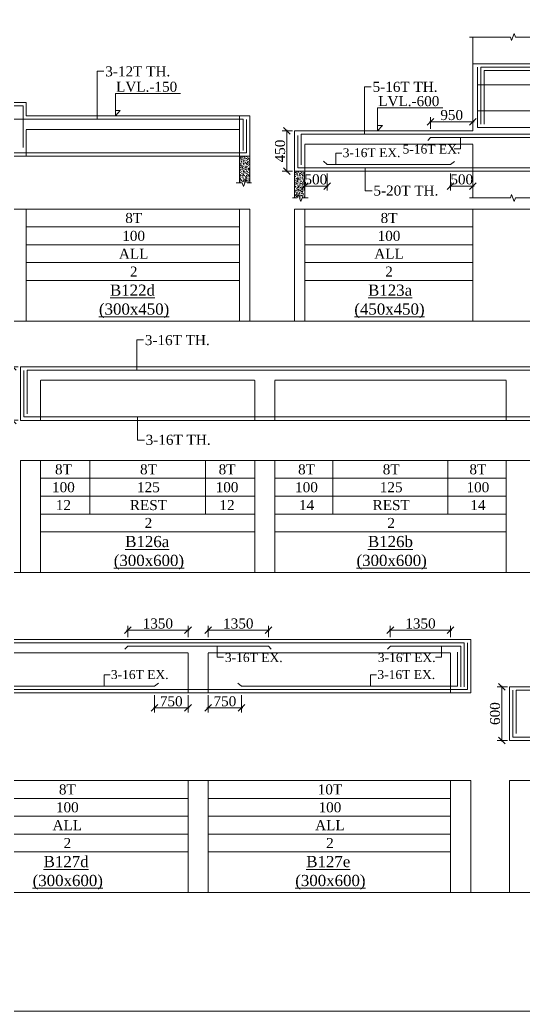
# Model space of a CAD drawing. Header units: millimetres. Extents: x 9781889 to 10654170, y -7832723 to -7608561.
# Drawn here: x 10335658 to 10346951, y -7801878 to -7779689 of the extents above; entities that cross this region are included whole.
import ezdxf
from ezdxf.enums import TextEntityAlignment as Align

# ---------------------------------------------------------------- set-up
doc = ezdxf.new("R2010")
doc.units = ezdxf.units.MM
doc.header["$LTSCALE"] = 10
doc.header["$PDMODE"] = 3
doc.linetypes.add('HIDDEN', pattern=[0.375, 0.25, -0.125])
for name, color, linetype, lineweight in [('LVL', 3, 'Continuous', 0), ('S-CUT OUT LINE', 9, 'Continuous', 0), ('S-DIM L.S.', 7, 'Continuous', 0), ('S-HATCH', 8, 'Continuous', 0), ('S-L.S.SECTION', 5, 'Continuous', 0), ('S-L.S.SLAB LINE', 252, 'HIDDEN', 0), ('S-L.S.STEEL', 1, 'Continuous', 9), ('S-L.S.STEEL 1', 6, 'Continuous', 0), ('S-SECTION MARK', 7, 'Continuous', 0), ('S-SHEET', 251, 'Continuous', 0), ('S-TEXT', 7, 'Continuous', 0), ('S-TEXT L.S. BEAM NO.', 30, 'Continuous', 0), ('S-TEXT. L.S.', 7, 'Continuous', 0)]:
    doc.layers.add(name, color=color, linetype=linetype, lineweight=lineweight)
doc.styles.add('135', font='arial.ttf', dxfattribs={"width": 0.8, "height": 135})
doc.styles.get("Standard").update_dxf_attribs({"font": 'arial.ttf'})
doc.styles.add('TEXT', font='times.ttf')
doc.dimstyles.new('75', dxfattribs={"dimtxt": 135, "dimasz": 90, "dimexe": 0.1, "dimexo": 0.03, "dimgap": 0.09, "dimtad": 1, "dimdec": 0, "dimzin": 0, "dimdsep": 46, "dimtxsty": '135', "dimblk": 'ARCHTICK', "dimcen": 0.09, "dimclrd": 256, "dimclre": 256, "dimclrt": 256, "dimadec": 0, "dimazin": 0, "dimtfac": 1, "dimtdec": 0, "dimtofl": 0, "dimtmove": 1, "dimatfit": 3, "dimldrblk": 'DOTSMALL', "dimfxl": 1, "dimtolj": 1, "dimtzin": 0, "dimlwd": -1, "dimlwe": -1, "dimarcsym": 0})
doc.dimstyles.new('SETU_1', dxfattribs={"dimtxt": 200, "dimasz": 150, "dimexe": 100, "dimexo": 50, "dimgap": 35, "dimtad": 1, "dimdec": 0, "dimzin": 0, "dimdsep": 46, "dimtxsty": 'Standard', "dimblk": 'OBLIQUE', "dimcen": 150, "dimdle": 25, "dimclrd": 256, "dimclre": 7, "dimclrt": 256, "dimadec": 0, "dimazin": 0, "dimtfac": 1, "dimtdec": 0, "dimtofl": 0, "dimtmove": 1, "dimatfit": 3, "dimfxl": 1, "dimtolj": 1, "dimtzin": 0, "dimlwd": -1, "dimlwe": 5, "dimarcsym": 1})

# ---------------------------------------------------------------- blocks, each defined once
blk = doc.blocks.new('_ArchTick')
at = {"color": 0, "linetype": 'ByBlock', "const_width": 0.15}
blk.add_lwpolyline([(-0.5, -0.5), (0.5, 0.5)], dxfattribs=at)
blk = doc.blocks.new('_Oblique')
at = {"color": 0, "linetype": 'ByBlock', "lineweight": -2}
blk.add_line((-0.5, -0.5), (0.5, 0.5), dxfattribs=at)
blk = doc.blocks.new('*D12')
at = {"layer": 'Defpoints', "color": 0, "transparency": 16777216}
for p in [(10341811, -7782175), (10341635, -7783075), (10341811, -7783075)]:
    blk.add_point(p, dxfattribs=at)
at = {"layer": 'S-DIM L.S.', "color": 7, "lineweight": 5, "transparency": 16777216}
for p, q in [((10341761, -7782175), (10341535, -7782175)), ((10341761, -7783075), (10341535, -7783075))]:
    blk.add_line(p, q, dxfattribs=at)
at = {"layer": 'S-DIM L.S.', "transparency": 16777216}
blk.add_line((10341635, -7782150), (10341635, -7783100), dxfattribs=at)
at = {"layer": 'S-DIM L.S.', "transparency": 16777216, "xscale": 150, "yscale": 150, "zscale": 150}
for p, rotation in [((10341635, -7782175), 90), ((10341635, -7783075), 270)]:
    blk.add_blockref('_Oblique', p, dxfattribs=dict(at, rotation=rotation))
at = {"layer": 'S-DIM L.S.', "transparency": 16777216, "insert": (10341486, -7782625), "char_height": 225, "attachment_point": 5, "rotation": 90, "style": 'TEXT'}
blk.add_mtext('\\A1;450', dxfattribs=at)
blk = doc.blocks.new('*D13')
at = {"layer": 'Defpoints', "color": 0, "transparency": 16777216}
for p in [(10345303, -7783075, 0), (10345803, -7783075, 0), (10345803, -7783411)]:
    blk.add_point(p, dxfattribs=at)
at = {"layer": 'S-DIM L.S.', "color": 7, "lineweight": 5, "transparency": 16777216}
for p, q in [((10345303, -7783125), (10345303, -7783511)), ((10345803, -7783125), (10345803, -7783511))]:
    blk.add_line(p, q, dxfattribs=at)
at = {"layer": 'S-DIM L.S.', "transparency": 16777216}
blk.add_line((10345278, -7783411), (10345828, -7783411), dxfattribs=at)
at = {"layer": 'S-DIM L.S.', "transparency": 16777216, "xscale": 150, "yscale": 150, "zscale": 150, "rotation": 180}
blk.add_blockref('_Oblique', (10345303, -7783411), dxfattribs=at)
at = {"layer": 'S-DIM L.S.', "transparency": 16777216, "xscale": 150, "yscale": 150, "zscale": 150}
blk.add_blockref('_Oblique', (10345803, -7783411), dxfattribs=at)
at = {"layer": 'S-DIM L.S.', "transparency": 16777216, "insert": (10345553, -7783261), "char_height": 225, "attachment_point": 5, "style": 'TEXT'}
blk.add_mtext('\\A1;500', dxfattribs=at)
blk = doc.blocks.new('*D14')
at = {"layer": 'Defpoints', "color": 0, "transparency": 16777216}
for p in [(10342036, -7783075, 0), (10342537, -7783075, 0), (10342036, -7783411)]:
    blk.add_point(p, dxfattribs=at)
at = {"layer": 'S-DIM L.S.', "color": 7, "lineweight": 5, "transparency": 16777216}
for p, q in [((10342036, -7783125), (10342036, -7783511)), ((10342537, -7783125), (10342537, -7783511))]:
    blk.add_line(p, q, dxfattribs=at)
at = {"layer": 'S-DIM L.S.', "transparency": 16777216}
blk.add_line((10342562, -7783411), (10342011, -7783411), dxfattribs=at)
at = {"layer": 'S-DIM L.S.', "transparency": 16777216, "xscale": 150, "yscale": 150, "zscale": 150, "rotation": 180}
blk.add_blockref('_Oblique', (10342036, -7783411), dxfattribs=at)
at = {"layer": 'S-DIM L.S.', "transparency": 16777216, "xscale": 150, "yscale": 150, "zscale": 150}
blk.add_blockref('_Oblique', (10342537, -7783411), dxfattribs=at)
at = {"layer": 'S-DIM L.S.', "transparency": 16777216, "insert": (10342286, -7783261), "char_height": 225, "attachment_point": 5, "style": 'TEXT'}
blk.add_mtext('\\A1;500', dxfattribs=at)
blk = doc.blocks.new('*D7')
at = {"layer": 'Defpoints', "color": 0, "transparency": 16777216}
for p in [(10345803, -7781971), (10344853, -7782175, 0), (10345803, -7782175, 0)]:
    blk.add_point(p, dxfattribs=at)
at = {"layer": 'S-DIM L.S.', "color": 7, "lineweight": 5, "transparency": 16777216}
for p, q in [((10344853, -7782125), (10344853, -7781871)), ((10345803, -7782125), (10345803, -7781871))]:
    blk.add_line(p, q, dxfattribs=at)
at = {"layer": 'S-DIM L.S.', "transparency": 16777216}
blk.add_line((10344828, -7781971), (10345828, -7781971), dxfattribs=at)
at = {"layer": 'S-DIM L.S.', "transparency": 16777216, "xscale": 150, "yscale": 150, "zscale": 150, "rotation": 180}
blk.add_blockref('_Oblique', (10344853, -7781971), dxfattribs=at)
at = {"layer": 'S-DIM L.S.', "transparency": 16777216, "xscale": 150, "yscale": 150, "zscale": 150}
blk.add_blockref('_Oblique', (10345803, -7781971), dxfattribs=at)
at = {"layer": 'S-DIM L.S.', "transparency": 16777216, "insert": (10345328, -7781821), "char_height": 225, "attachment_point": 5, "style": 'TEXT'}
blk.add_mtext('\\A1;950', dxfattribs=at)
blk = doc.blocks.new('*D824')
at = {"layer": 'Defpoints', "color": 0, "transparency": 16777216}
for p in [(10335674, -7787453), (10335499, -7788653), (10335674, -7788653)]:
    blk.add_point(p, dxfattribs=at)
at = {"layer": 'S-DIM L.S.', "transparency": 16777216}
blk.add_line((10335499, -7787428), (10335499, -7788678), dxfattribs=at)
at = {"layer": 'S-DIM L.S.', "color": 7, "lineweight": 5, "transparency": 16777216}
for p, q in [((10335624, -7787453), (10335399, -7787453)), ((10335624, -7788653), (10335399, -7788653))]:
    blk.add_line(p, q, dxfattribs=at)
at = {"layer": 'S-DIM L.S.', "transparency": 16777216, "xscale": 150, "yscale": 150, "zscale": 150}
for p, rotation in [((10335499, -7787453), 90), ((10335499, -7788653), 270)]:
    blk.add_blockref('_Oblique', p, dxfattribs=dict(at, rotation=rotation))
at = {"layer": 'S-DIM L.S.', "transparency": 16777216, "insert": (10335350, -7788053), "char_height": 225, "attachment_point": 5, "rotation": 90, "style": 'TEXT'}
blk.add_mtext('\\A1;600', dxfattribs=at)
blk = doc.blocks.new('*D833')
at = {"layer": 'Defpoints', "color": 0, "transparency": 16777216}
for p in [(10338674, -7794755, 0), (10339424, -7794755, 0), (10339424, -7795091)]:
    blk.add_point(p, dxfattribs=at)
at = {"layer": 'S-DIM L.S.', "color": 7, "lineweight": 5, "transparency": 16777216}
for p, q in [((10338674, -7794805), (10338674, -7795191)), ((10339424, -7794805), (10339424, -7795191))]:
    blk.add_line(p, q, dxfattribs=at)
at = {"layer": 'S-DIM L.S.', "transparency": 16777216}
blk.add_line((10338649, -7795091), (10339449, -7795091), dxfattribs=at)
at = {"layer": 'S-DIM L.S.', "transparency": 16777216, "xscale": 150, "yscale": 150, "zscale": 150, "rotation": 180}
blk.add_blockref('_Oblique', (10338674, -7795091), dxfattribs=at)
at = {"layer": 'S-DIM L.S.', "transparency": 16777216, "xscale": 150, "yscale": 150, "zscale": 150}
blk.add_blockref('_Oblique', (10339424, -7795091), dxfattribs=at)
at = {"layer": 'S-DIM L.S.', "transparency": 16777216, "insert": (10339049, -7794942), "char_height": 225, "attachment_point": 5, "style": 'TEXT'}
blk.add_mtext('\\A1;750', dxfattribs=at)
blk = doc.blocks.new('*D842')
at = {"layer": 'Defpoints', "color": 0, "transparency": 16777216}
for p in [(10339424, -7793351), (10338074, -7793555, 0), (10339424, -7793555, 0)]:
    blk.add_point(p, dxfattribs=at)
at = {"layer": 'S-DIM L.S.', "transparency": 16777216}
blk.add_line((10338049, -7793351), (10339449, -7793351), dxfattribs=at)
at = {"layer": 'S-DIM L.S.', "color": 7, "lineweight": 5, "transparency": 16777216}
for p, q in [((10338074, -7793505), (10338074, -7793251)), ((10339424, -7793505), (10339424, -7793251))]:
    blk.add_line(p, q, dxfattribs=at)
at = {"layer": 'S-DIM L.S.', "transparency": 16777216, "xscale": 150, "yscale": 150, "zscale": 150, "rotation": 180}
blk.add_blockref('_Oblique', (10338074, -7793351), dxfattribs=at)
at = {"layer": 'S-DIM L.S.', "transparency": 16777216, "xscale": 150, "yscale": 150, "zscale": 150}
blk.add_blockref('_Oblique', (10339424, -7793351), dxfattribs=at)
at = {"layer": 'S-DIM L.S.', "transparency": 16777216, "insert": (10338749, -7793202), "char_height": 225, "attachment_point": 5, "style": 'TEXT'}
blk.add_mtext('\\A1;1350', dxfattribs=at)
blk = doc.blocks.new('*D843')
at = {"layer": 'Defpoints', "color": 0, "transparency": 16777216}
for p in [(10339875, -7793351), (10339875, -7793555, 0), (10341225, -7793555, 0)]:
    blk.add_point(p, dxfattribs=at)
at = {"layer": 'S-DIM L.S.', "transparency": 16777216}
blk.add_line((10341250, -7793351), (10339850, -7793351), dxfattribs=at)
at = {"layer": 'S-DIM L.S.', "color": 7, "lineweight": 5, "transparency": 16777216}
for p, q in [((10339875, -7793505), (10339875, -7793251)), ((10341225, -7793505), (10341225, -7793251))]:
    blk.add_line(p, q, dxfattribs=at)
at = {"layer": 'S-DIM L.S.', "transparency": 16777216, "xscale": 150, "yscale": 150, "zscale": 150, "rotation": 180}
blk.add_blockref('_Oblique', (10339875, -7793351), dxfattribs=at)
at = {"layer": 'S-DIM L.S.', "transparency": 16777216, "xscale": 150, "yscale": 150, "zscale": 150}
blk.add_blockref('_Oblique', (10341225, -7793351), dxfattribs=at)
at = {"layer": 'S-DIM L.S.', "transparency": 16777216, "insert": (10340550, -7793202), "char_height": 225, "attachment_point": 5, "style": 'TEXT'}
blk.add_mtext('\\A1;1350', dxfattribs=at)
blk = doc.blocks.new('*D844')
at = {"layer": 'Defpoints', "color": 0, "transparency": 16777216}
for p in [(10345304, -7793351), (10343954, -7793555, 0), (10345304, -7793555, 0)]:
    blk.add_point(p, dxfattribs=at)
at = {"layer": 'S-DIM L.S.', "transparency": 16777216}
blk.add_line((10343929, -7793351), (10345329, -7793351), dxfattribs=at)
at = {"layer": 'S-DIM L.S.', "color": 7, "lineweight": 5, "transparency": 16777216}
for p, q in [((10343954, -7793505), (10343954, -7793251)), ((10345304, -7793505), (10345304, -7793251))]:
    blk.add_line(p, q, dxfattribs=at)
at = {"layer": 'S-DIM L.S.', "transparency": 16777216, "xscale": 150, "yscale": 150, "zscale": 150, "rotation": 180}
blk.add_blockref('_Oblique', (10343954, -7793351), dxfattribs=at)
at = {"layer": 'S-DIM L.S.', "transparency": 16777216, "xscale": 150, "yscale": 150, "zscale": 150}
blk.add_blockref('_Oblique', (10345304, -7793351), dxfattribs=at)
at = {"layer": 'S-DIM L.S.', "transparency": 16777216, "insert": (10344629, -7793202), "char_height": 225, "attachment_point": 5, "style": 'TEXT'}
blk.add_mtext('\\A1;1350', dxfattribs=at)
blk = doc.blocks.new('*D845')
at = {"layer": 'Defpoints', "color": 0, "transparency": 16777216}
for p in [(10339874, -7794755, 0), (10340625, -7794755, 0), (10339874, -7795091)]:
    blk.add_point(p, dxfattribs=at)
at = {"layer": 'S-DIM L.S.', "color": 7, "lineweight": 5, "transparency": 16777216}
for p, q in [((10339874, -7794805), (10339874, -7795191)), ((10340625, -7794805), (10340625, -7795191))]:
    blk.add_line(p, q, dxfattribs=at)
at = {"layer": 'S-DIM L.S.', "transparency": 16777216}
blk.add_line((10340650, -7795091), (10339849, -7795091), dxfattribs=at)
at = {"layer": 'S-DIM L.S.', "transparency": 16777216, "xscale": 150, "yscale": 150, "zscale": 150, "rotation": 180}
blk.add_blockref('_Oblique', (10339874, -7795091), dxfattribs=at)
at = {"layer": 'S-DIM L.S.', "transparency": 16777216, "xscale": 150, "yscale": 150, "zscale": 150}
blk.add_blockref('_Oblique', (10340625, -7795091), dxfattribs=at)
at = {"layer": 'S-DIM L.S.', "transparency": 16777216, "insert": (10340250, -7794942), "char_height": 225, "attachment_point": 5, "style": 'TEXT'}
blk.add_mtext('\\A1;750', dxfattribs=at)
blk = doc.blocks.new('*D846')
at = {"layer": 'Defpoints', "color": 0, "transparency": 16777216}
for p in [(10346624, -7794617), (10346449, -7795817), (10346624, -7795817)]:
    blk.add_point(p, dxfattribs=at)
at = {"layer": 'S-DIM L.S.', "color": 7, "lineweight": 5, "transparency": 16777216}
for p, q in [((10346574, -7794617), (10346349, -7794617)), ((10346574, -7795817), (10346349, -7795817))]:
    blk.add_line(p, q, dxfattribs=at)
at = {"layer": 'S-DIM L.S.', "transparency": 16777216}
blk.add_line((10346449, -7794592), (10346449, -7795842), dxfattribs=at)
at = {"layer": 'S-DIM L.S.', "transparency": 16777216, "xscale": 150, "yscale": 150, "zscale": 150}
for p, rotation in [((10346449, -7794617), 90), ((10346449, -7795817), 270)]:
    blk.add_blockref('_Oblique', p, dxfattribs=dict(at, rotation=rotation))
at = {"layer": 'S-DIM L.S.', "transparency": 16777216, "insert": (10346299, -7795217), "char_height": 225, "attachment_point": 5, "rotation": 90, "style": 'TEXT'}
blk.add_mtext('\\A1;600', dxfattribs=at)

msp = doc.modelspace()

# ---------------------------------------------------------------- hatches: boundary and pattern name
at = {"layer": 'S-HATCH'}
h = msp.add_hatch(dxfattribs=at)
h.set_pattern_fill('AR-CONC', color=256, scale=0.5)
h.set_pattern_definition([(50, (543770.86, -54123.4), (91.0923345, -7.96954277), [9.525, -104.775]), (355, (543770.86, -54123.4), (-17.6217107, 95.5284226), [7.62, -83.8202921]), (100.4514447, (543778.45, -54124.07), (73.47062355, 87.55887596), [8.0950044, -89.0451223]), (46.1842, (543770.86, -54098), (135.5395204, -21.021164), [14.2875, -157.1625]), (96.6355576, (543782.16, -54099.75), (118.702067, 123.7130623), [12.1425116, -133.5678041]), (351.1841512, (543770.86, -54098), (118.702067, 123.7130623), [11.4299835, -125.729866]), (21, (543783.56, -54104.35), (75.80719563, -51.1325991), [9.525, -104.775]), (326, (543783.56, -54104.35), (30.9010142, 92.09398306), [7.62, -83.82]), (71.451445, (543789.88, -54108.61), (106.70820964, 40.96138444), [8.0950044, -89.0449688]), (37.5, (543770.86, -54123.402), (1.544301625, 42.27751944), [0, -82.804, 0, -85.09, 0, -84.1375]), (7.5, (543770.86, -54123.4), (33.40983126, 50.09028741), [0, -48.514, 0, -80.899, 0, -32.0675]), (327.5, (543742.54, -54123.402), (67.79529758, -2.864372), [0, -31.75, 0, -99.06, 0, -131.445]), (317.5, (543729.84, -54123.4), (74.0645907, 12.71324552), [0, -41.275, 0, -65.786, 0, -93.345])])
h.paths.add_polyline_path([(10340579.5, -7783340.5), (10340695.3, -7783340.5), (10340723.3, -7783263.7), (10340751.3, -7783340.5), (10340809.5, -7783340.5), (10340809.5, -7782740.5), (10340579.5, -7782740.5)])
h = msp.add_hatch(dxfattribs=at)
h.set_pattern_fill('AR-CONC', color=256, scale=0.5)
h.set_pattern_definition([(50, (548078.14, -54457.54), (91.0923345, -7.96954277), [9.525, -104.775]), (355, (548078.14, -54457.54), (-17.6217107, 95.5284226), [7.62, -83.8202921]), (100.4514447, (548085.73, -54458.2), (73.47062355, 87.55887596), [8.0950044, -89.0451223]), (46.1842, (548078.14, -54432.14), (135.5395204, -21.021164), [14.2875, -157.1625]), (96.6355576, (548089.44, -54433.89), (118.702067, 123.7130623), [12.1425116, -133.5678041]), (351.1841512, (548078.14, -54432.14), (118.702067, 123.7130623), [11.4299835, -125.729866]), (21, (548090.84, -54438.49), (75.80719563, -51.1325991), [9.525, -104.775]), (326, (548090.84, -54438.49), (30.9010142, 92.09398306), [7.62, -83.82]), (71.451445, (548097.16, -54442.75), (106.70820964, 40.96138444), [8.0950044, -89.0449688]), (37.5, (548078.143, -54457.54), (1.544301625, 42.27751944), [0, -82.804, 0, -85.09, 0, -84.1375]), (7.5, (548078.143, -54457.54), (33.40983126, 50.09028741), [0, -48.514, 0, -80.899, 0, -32.0675]), (327.5, (548049.822, -54457.54), (67.79529758, -2.864372), [0, -31.75, 0, -99.06, 0, -131.445]), (317.5, (548037.12, -54457.54), (74.0645907, 12.71324552), [0, -41.275, 0, -65.786, 0, -93.345])])
h.paths.add_polyline_path([(10342036.4, -7783674.7), (10341920.6, -7783674.7), (10341892.7, -7783597.8), (10341864.7, -7783674.7), (10341806.4, -7783674.7), (10341806.4, -7783074.7), (10342036.4, -7783074.7)])

# ---------------------------------------------------------------- linework, layer by layer
at = {"layer": 'LVL', "linetype": 'Continuous', "elevation": 0}
for points in [[(10339259, -7781337.1), (10337797.8, -7781337.1), (10337797.8, -7781840.5), (10337905.9, -7781718.5), (10337797.8, -7781718.5)], [(10345129.1, -7781658.9), (10343667.9, -7781658.9), (10343667.9, -7782174.7), (10343776, -7782052.6), (10343667.9, -7782052.6)]]:
    msp.add_lwpolyline(points, dxfattribs=at)
at = {"layer": 'S-CUT OUT LINE', "color": 5, "elevation": 0}
for points in [[(10345725.1, -7780074.7), (10346642.6, -7780074.7), (10346670.6, -7780151.5), (10346726.5, -7779997.8), (10346754.5, -7780074.7), (10347678.4, -7780074.7)], [(10345725, -7783674.7), (10346642.6, -7783674.7), (10346670.6, -7783597.8), (10346726.5, -7783751.5), (10346754.5, -7783674.7), (10347678.4, -7783674.7)]]:
    msp.add_lwpolyline(points, dxfattribs=at)
at = {"layer": 'S-CUT OUT LINE', "color": 1, "elevation": 0}
for points in [[(10340848.9, -7783340.5), (10340751.3, -7783340.5), (10340723.3, -7783263.7), (10340667.4, -7783417.4), (10340639.4, -7783340.5), (10340504.5, -7783340.5)], [(10341767, -7783674.7), (10341864.7, -7783674.7), (10341892.7, -7783597.8), (10341948.6, -7783751.5), (10341976.6, -7783674.7), (10342111.4, -7783674.7)]]:
    msp.add_lwpolyline(points, dxfattribs=at)
at = {"layer": 'S-L.S.SECTION'}
for p, q in [((10345803.4, -7782174.7, 0), (10345803.4, -7780074.7, 0)), ((10345803.4, -7780674.7, 0), (10363488.4, -7780674.7, 0)), ((10331946.6, -7781540.5, 0), (10335801.6, -7781540.5, 0)), ((10335801.6, -7781840.5, 0), (10335801.6, -7781540.5, 0)), ((10335801.6, -7781840.5, 0), (10340809.5, -7781840.5, 0)), ((10340809.5, -7782740.5, 0), (10340809.5, -7781840.5, 0)), ((10340809.5, -7782740.5, 0), (10340809.5, -7781840.5, 0)), ((10341806.4, -7782174.7, 0), (10345803.4, -7782174.7, 0)), ((10341806.4, -7783074.7, 0), (10341806.4, -7782174.7, 0)), ((10341806.4, -7783074.7, 0), (10341806.4, -7782174.7, 0)), ((10318196.6, -7782740.5, 0), (10340805.5, -7782740.5, 0)), ((10341810.5, -7783074.7, 0), (10347603.4, -7783074.7, 0)), ((10345803.3, -7783074.7, 0), (10345803.3, -7783674.7, 0)), ((10335674.3, -7787453.3, 0), (10353279.3, -7787453.3, 0)), ((10335674.3, -7787453.3, 0), (10335674.3, -7788653.3, 0)), ((10335674.3, -7788653.3, 0), (10358283.2, -7788653.3, 0)), ((10322189.4, -7793555.2, 0), (10345754.5, -7793555.2, 0)), ((10345754.5, -7793555.2, 0), (10345754.5, -7794755.2, 0)), ((10322639.5, -7794755.2, 0), (10345754.5, -7794755.2, 0)), ((10346623.7, -7794617.4, 0), (10354948.6, -7794617.4, 0)), ((10346623.7, -7794617.4, 0), (10346623.7, -7795817.4, 0)), ((10346623.7, -7795817.4, 0), (10354948.6, -7795817.4, 0))]:
    msp.add_line(p, q, dxfattribs=at)
at = {"layer": 'S-L.S.SECTION', "color": 1}
for p, q in [((10340579.5, -7782740.5, 0), (10340579.5, -7783340.5, 0)), ((10340809.5, -7782740.5, 0), (10340809.5, -7783340.5, 0)), ((10341806.4, -7783074.7, 0), (10341806.4, -7783674.7, 0)), ((10342036.4, -7783074.7, 0), (10342036.4, -7783674.7, 0))]:
    msp.add_line(p, q, dxfattribs=at)
at = {"layer": 'S-L.S.SLAB LINE', "ltscale": 0.3}
for p, q in [((10340579.5, -7781840.5, 0), (10340579.5, -7782740.5, 0)), ((10340579.5, -7781840.5, 0), (10340579.5, -7782740.5, 0)), ((10340579.5, -7781840.5, 0), (10340579.5, -7782740.5, 0)), ((10335801.6, -7782140.5, 0), (10340579.5, -7782140.5, 0)), ((10335801.6, -7782140.5, 0), (10335801.6, -7782740.5, 0)), ((10342036.4, -7782474.7, 0), (10345803.4, -7782474.7, 0)), ((10342036.4, -7782474.7, 0), (10342036.4, -7783074.7, 0)), ((10342036.4, -7782474.7, 0), (10342036.4, -7783074.7, 0)), ((10342036.4, -7782474.7, 0), (10342036.4, -7783074.7, 0)), ((10345803.4, -7782474.7, 0), (10345803.4, -7783074.7, 0)), ((10336124.3, -7787753.3, 0), (10340919.3, -7787753.3, 0)), ((10336124.3, -7787753.3, 0), (10336124.3, -7788653.3, 0)), ((10340919.3, -7787753.3, 0), (10340919.3, -7788653.3, 0)), ((10341369.3, -7787753.3, 0), (10346544.3, -7787753.3, 0)), ((10341369.3, -7787753.3, 0), (10341369.3, -7788653.3, 0)), ((10346544.3, -7787753.3, 0), (10346544.3, -7788653.3, 0)), ((10333994.5, -7793855.2, 0), (10339424.5, -7793855.2, 0)), ((10339424.5, -7793855.2, 0), (10339424.5, -7794755.2, 0)), ((10339874.5, -7793855.2, 0), (10339874.5, -7794755.2, 0)), ((10339874.5, -7793855.2, 0), (10345304.5, -7793855.2, 0)), ((10345304.5, -7793855.2, 0), (10345304.5, -7794755.2, 0)), ((10346623.7, -7794917.4, 0), (10346623.7, -7794917.4, 0))]:
    msp.add_line(p, q, dxfattribs=at)
at = {"layer": 'S-L.S.STEEL'}
for p, q in [((10345905.3, -7780749.7, 0), (10345905.3, -7782099.7, 0)), ((10345980.3, -7780749.7, 0), (10363338.4, -7780749.7, 0)), ((10345980.3, -7780749.7, 0), (10345980.3, -7782026.1, 0)), ((10346055.3, -7780824.7, 0), (10346055.3, -7782026.1, 0)), ((10333901.5, -7781915.5, 0), (10340659.5, -7781915.5, 0)), ((10340659.5, -7782613.1, 0), (10340659.5, -7781915.5, 0)), ((10340734.5, -7782665.5, 0), (10340734.5, -7781917.8, 0)), ((10345905.3, -7782099.7, 0), (10363413.4, -7782099.7, 0)), ((10341881.4, -7782999.7, 0), (10341881.4, -7782278.9, 0)), ((10341956.4, -7782249.7, 0), (10347430.9, -7782249.7, 0)), ((10341956.4, -7782935.5, 0), (10341956.4, -7782249.7, 0)), ((10344853.4, -7782324.7, 0), (10344790.2, -7782391.5, 0)), ((10318271.6, -7782665.5, 0), (10340734.5, -7782665.5, 0)), ((10341881.4, -7782999.7, 0), (10347517.2, -7782999.7, 0)), ((10335749.3, -7787540.9, 0), (10335749.3, -7788578.3, 0)), ((10335824.3, -7787528.3, 0), (10335824.3, -7788510.9, 0)), ((10335749.3, -7788578.3, 0), (10358212.3, -7788578.3, 0)), ((10322322.3, -7793630.2, 0), (10345604.5, -7793630.2, 0)), ((10345604.5, -7793630.2, 0), (10345604.5, -7794620.8, 0)), ((10345679.5, -7793631.5, 0), (10345679.5, -7794680.2, 0)), ((10341224.5, -7793705.2, 0), (10341287.7, -7793772.1, 0)), ((10343954.4, -7793705.2, 0), (10343891.2, -7793772.1, 0)), ((10343954.4, -7793705.2, 0), (10345529.5, -7793705.2, 0)), ((10345454.3, -7793841.2, 0), (10345454.3, -7794605.2, 0)), ((10345529.5, -7793705.2, 0), (10345529.5, -7794620.8, 0)), ((10322247.3, -7794680.2, 0), (10345679.5, -7794680.2, 0)), ((10346698.7, -7795742.4, 0), (10346698.7, -7794692.4, 0)), ((10346773.7, -7794692.4, 0), (10354873.6, -7794692.4, 0)), ((10346773.7, -7795662.7, 0), (10346773.7, -7794692.4, 0)), ((10346698.7, -7795742.4, 0), (10354798.6, -7795742.4, 0))]:
    msp.add_line(p, q, dxfattribs=at)
at = {"layer": 'S-L.S.STEEL', "elevation": 0}
for points in [[(10345392.8, -7782856.5), (10345303.3, -7782924.7), (10342536.5, -7782924.7), (10342454.5, -7782854)], [(10338763.8, -7794537), (10338674.3, -7794605.2), (10334744.5, -7794605.2), (10334662.5, -7794534.5)], [(10345454.3, -7794605.2), (10340624.6, -7794605.2), (10340542.6, -7794534.5)]]:
    msp.add_lwpolyline(points, dxfattribs=at)
at = {"layer": 'S-L.S.STEEL'}
for points in [[(10346055.3, -7780824.7, 0), (10354185.3, -7780824.7, 0), (10354248.5, -7780891.5, 0)], [(10330250.9, -7781615.5, 0), (10335734.4, -7781615.5, 0), (10335734.4, -7782542.7, 0)], [(10344853.4, -7782324.7, 0), (10347344.6, -7782324.7, 0)], [(10335824.3, -7787528.3, 0), (10353212.2, -7787528.3, 0), (10353212.2, -7788455.5, 0)], [(10341224.5, -7793705.2, 0), (10338074.5, -7793705.2, 0), (10338011.3, -7793772.1, 0)]]:
    msp.add_polyline3d(points, dxfattribs=at)
at = {"layer": 'S-L.S.STEEL 1'}
for p, q in [((10345905.3, -7781140.3, 0), (10363413.4, -7781140.3, 0)), ((10345905.3, -7781724.7, 0), (10363413.4, -7781724.7, 0))]:
    msp.add_line(p, q, dxfattribs=at)
at = {"layer": 'S-SHEET'}
for p, q in [((10318196.6, -7783923.8, 0), (10340805.5, -7783923.8, 0)), ((10335801.6, -7783923.8, 0), (10335801.6, -7786433.1, 0)), ((10340579.5, -7783923.8, 0), (10340579.5, -7786433.1, 0)), ((10340805.5, -7783923.8, 0), (10340805.5, -7786433.1, 0)), ((10341810.5, -7783923.8), (10341810.5, -7786433.1)), ((10341810.5, -7783923.8), (10363488.4, -7783923.8, 0)), ((10342036.4, -7783923.8, 0), (10342036.4, -7786433.1, 0)), ((10345803.4, -7783923.8, 0), (10345803.4, -7786433.1, 0)), ((10335801.6, -7784323.8, 0), (10340579.5, -7784323.8, 0)), ((10342036.4, -7784323.8, 0), (10345803.4, -7784323.8, 0)), ((10335801.6, -7784723.8, 0), (10340579.5, -7784723.8, 0)), ((10342036.4, -7784723.8, 0), (10345803.4, -7784723.8, 0)), ((10335801.6, -7785123.8, 0), (10340579.5, -7785123.8, 0)), ((10342036.4, -7785123.8, 0), (10345803.4, -7785123.8, 0)), ((10335801.6, -7785523.8, 0), (10340579.5, -7785523.8, 0)), ((10342036.4, -7785523.8, 0), (10345803.4, -7785523.8, 0)), ((10316143.4, -7786433.1), (10367477.6, -7786433.1)), ((10318196.6, -7786433.1, 0), (10340805.5, -7786433.1, 0)), ((10341810.5, -7786433.1, 0), (10363488.4, -7786433.1, 0)), ((10335674.3, -7789549.8, 0), (10358283.2, -7789549.8, 0)), ((10335674.3, -7789549.8), (10335674.3, -7792059.1)), ((10336124.3, -7789549.8, 0), (10336124.3, -7792059.1, 0)), ((10337224.3, -7789549.8, 0), (10337224.3, -7790749.8, 0)), ((10339819.3, -7789549.8, 0), (10339819.3, -7790749.8, 0)), ((10340919.3, -7789549.8, 0), (10340919.3, -7792059.1, 0)), ((10341369.3, -7789549.8, 0), (10341369.3, -7792059.1, 0)), ((10342669.3, -7789549.8, 0), (10342669.3, -7790749.8, 0)), ((10345244.3, -7789549.8, 0), (10345244.3, -7790749.8, 0)), ((10346544.3, -7789549.8, 0), (10346544.3, -7792059.1, 0)), ((10336124.3, -7789949.8, 0), (10340919.3, -7789949.8, 0)), ((10341369.3, -7789949.8, 0), (10346544.3, -7789949.8, 0)), ((10336124.3, -7790349.8, 0), (10340919.3, -7790349.8, 0)), ((10341369.3, -7790349.8, 0), (10346544.3, -7790349.8, 0)), ((10336124.3, -7790749.8, 0), (10340919.3, -7790749.8, 0)), ((10341369.3, -7790749.8, 0), (10346544.3, -7790749.8, 0)), ((10336124.3, -7791149.8, 0), (10340919.3, -7791149.8, 0)), ((10341369.3, -7791149.8, 0), (10346544.3, -7791149.8, 0)), ((10316143.4, -7792059.1), (10367477.6, -7792059.1)), ((10335674.3, -7792059.1, 0), (10358283.2, -7792059.1, 0)), ((10318196.6, -7796713.9, 0), (10345754.5, -7796713.9, 0)), ((10339424.5, -7796713.9, 0), (10339424.5, -7799223.1, 0)), ((10339874.5, -7796713.9, 0), (10339874.5, -7799223.1, 0)), ((10345304.5, -7796713.9, 0), (10345304.5, -7799223.1, 0)), ((10345754.5, -7796713.9, 0), (10345754.5, -7799223.1, 0)), ((10346623.7, -7796713.9, 0), (10354948.6, -7796713.9, 0)), ((10346623.7, -7796713.9, 0), (10346623.7, -7799223.1, 0)), ((10333994.5, -7797113.9, 0), (10339424.5, -7797113.9, 0)), ((10339874.5, -7797113.9, 0), (10345304.5, -7797113.9, 0)), ((10333994.5, -7797513.9, 0), (10339424.5, -7797513.9, 0)), ((10339874.5, -7797513.9, 0), (10345304.5, -7797513.9, 0)), ((10333994.5, -7797913.9, 0), (10339424.5, -7797913.9, 0)), ((10339874.5, -7797913.9, 0), (10345304.5, -7797913.9, 0)), ((10333994.5, -7798313.9, 0), (10339424.5, -7798313.9, 0)), ((10339874.5, -7798313.9, 0), (10345304.5, -7798313.9, 0)), ((10316143.4, -7799223.1), (10367477.6, -7799223.1)), ((10318196.6, -7799223.1, 0), (10345754.5, -7799223.1, 0)), ((10346623.7, -7799223.1), (10354948.6, -7799223.1, 0))]:
    msp.add_line(p, q, dxfattribs=at)
msp.add_lwpolyline([(10316143.4, -7760218.1), (10367477.6, -7760218.1), (10367477.6, -7801877.7), (10316143.4, -7801877.7)], close=True, dxfattribs=at)

# ---------------------------------------------------------------- texts
at = {"layer": 'LVL', "style": 'TEXT'}
for s, p in [('LVL.-150', (10337813.5, -7781298.7, 0)), ('LVL.-600', (10343683.6, -7781620.5, 0))]:
    msp.add_text(s, height=225, dxfattribs=at).set_placement(p)
at = {"layer": 'S-TEXT', "linetype": 'ByBlock', "style": 'TEXT'}
for s, p in [('8T', (10338207.1, -7784123.8, 0)), ('8T', (10343924.6, -7784123.8, 0)), ('100', (10338207.1, -7784523.8, 0)), ('100', (10343924.6, -7784523.8, 0)), ('ALL', (10338207.1, -7784923.8, 0)), ('ALL', (10343924.6, -7784923.8, 0)), ('2', (10338207.1, -7785323.8, 0)), ('2', (10343924.6, -7785323.8, 0)), ('8T', (10336634.3, -7789749.8, 0)), ('8T', (10338538.4, -7789749.8, 0)), ('8T', (10340298.2, -7789749.8, 0)), ('8T', (10342077.2, -7789749.8, 0)), ('8T', (10343973.4, -7789749.8, 0)), ('8T', (10345914.4, -7789749.8, 0)), ('100', (10336634.3, -7790149.8, 0)), ('125', (10338538.4, -7790149.8, 0)), ('100', (10340298.2, -7790149.8, 0)), ('100', (10342077.2, -7790149.8, 0)), ('125', (10343973.4, -7790149.8, 0)), ('100', (10345914.4, -7790149.8, 0)), ('12', (10336634.3, -7790549.8, 0)), ('REST', (10338538.4, -7790549.8, 0)), ('12', (10340298.2, -7790549.8, 0)), ('14', (10342077.2, -7790549.8, 0)), ('REST', (10343973.4, -7790549.8, 0)), ('14', (10345914.4, -7790549.8, 0)), ('2', (10338538.4, -7790949.8, 0)), ('2', (10343973.4, -7790949.8, 0)), ('8T', (10336722, -7796913.9, 0)), ('10T', (10342602, -7796913.9, 0)), ('100', (10336722, -7797313.9, 0)), ('100', (10342602, -7797313.9, 0)), ('ALL', (10336722, -7797713.9, 0)), ('ALL', (10342602, -7797713.9, 0)), ('2', (10336722, -7798113.9, 0)), ('2', (10342602, -7798113.9, 0))]:
    msp.add_text(s, height=225, dxfattribs=at).set_placement(p, align=Align.MIDDLE_CENTER)
at = {"layer": 'S-TEXT L.S. BEAM NO.', "color": 35, "linetype": 'ByBlock', "style": 'TEXT'}
for s, p in [('%%UB122d', (10337677.5, -7785864.5, 0)), ('%%U(300x450)', (10337430.8, -7786287.5, 0))]:
    msp.add_text(s, height=250, dxfattribs=at).set_placement(p)
at = {"layer": 'S-TEXT L.S. BEAM NO.', "color": 145, "linetype": 'ByBlock', "style": 'TEXT'}
for s, p in [('%%UB123a', (10343455.6, -7785864.5, 0)), ('%%U(450x450)', (10343148.3, -7786287.5, 0))]:
    msp.add_text(s, height=250, dxfattribs=at).set_placement(p)
at = {"layer": 'S-TEXT L.S. BEAM NO.', "linetype": 'ByBlock', "style": 'TEXT'}
for s, p in [('%%UB126a', (10338018.2, -7791490.5, 0)), ('%%UB126b', (10343453.2, -7791490.5, 0)), ('%%U(300x600)', (10337762.1, -7791913.5, 0)), ('%%U(300x600)', (10343197.1, -7791913.5, 0)), ('%%UB127d', (10336192, -7798654.5, 0)), ('%%UB127e', (10342072, -7798654.5, 0)), ('%%U(300x600)', (10335945.8, -7799077.5, 0)), ('%%U(300x600)', (10341825.8, -7799077.5, 0))]:
    msp.add_text(s, height=250, dxfattribs=at).set_placement(p)
at = {"layer": 'S-TEXT. L.S.', "style": 'TEXT'}
for s, height, p in [('3-12T TH.', 225, (10337572.2, -7780954.7, 0)), ('5-16T TH.', 225, (10343557.1, -7781301, 0)), ('5-16T EX.', 200, (10344228.3, -7782682.2, 0)), ('3-16T EX.', 200, (10342888.1, -7782762.7, 0)), ('5-20T TH.', 225, (10343575.4, -7783622.5, 0)), ('3-16T TH.', 225, (10338457.7, -7786969, 0)), ('3-16T TH.', 225, (10338476.1, -7789201.2, 0)), ('3-16T EX.', 200, (10340250.3, -7794062.8, 0)), ('3-16T EX.', 200, (10343674.6, -7794062.8, 0)), ('3-16T EX.', 200, (10337697.5, -7794443.2, 0)), ('3-16T EX.', 200, (10343664.9, -7794443.2, 0))]:
    msp.add_text(s, height=height, dxfattribs=at).set_placement(p)

# ---------------------------------------------------------------- dimensions: what is measured, and where the dimension line sits
at = {"layer": 'S-DIM L.S.'}
for base, p1, p2, picture, middle in [((10345803.4, -7781970.9, 0), (10344853.4, -7782174.7, 0), (10345803.4, -7782174.7, 0), '*D7', (10345328.4, -7781821.1, 0)), ((10339424.5, -7793351.4, 0), (10338074.5, -7793555.2, 0), (10339424.5, -7793555.2, 0), '*D842', (10338749.5, -7793202, 0)), ((10345304.4, -7793351.4, 0), (10343954.4, -7793555.2, 0), (10345304.4, -7793555.2, 0), '*D844', (10344629.4, -7793202, 0)), ((10339424.4, -7795091.3, 0), (10338674.3, -7794755.2, 0), (10339424.4, -7794755.2, 0), '*D833', (10339049.4, -7794941.5, 0))]:
    dim = msp.add_linear_dim(base=base, p1=p1, p2=p2, angle=180, dimstyle='SETU_1', override={"dimtxt": 225, "dimtxsty": 'TEXT'}, dxfattribs=at)
    dim.commit()
    dim.dimension.update_dxf_attribs({"geometry": picture, "text_midpoint": middle})
at = {"layer": 'S-DIM L.S.', "color": 7}
for base, p1, p2, picture, middle in [((10341635.4, -7783074.7, 0), (10341810.5, -7782174.7, 0), (10341810.5, -7783074.7, 0), '*D12', (10341485.9, -7782624.7, 0)), ((10335499.2, -7788653.3, 0), (10335674.3, -7787453.3, 0), (10335674.3, -7788653.3, 0), '*D824', (10335349.7, -7788053.3, 0)), ((10346448.5, -7795817.4, 0), (10346623.7, -7794617.4, 0), (10346623.7, -7795817.4, 0), '*D846', (10346299.1, -7795217.4, 0))]:
    dim = msp.add_linear_dim(base=base, p1=p1, p2=p2, angle=90, dimstyle='SETU_1', override={"dimtxt": 225, "dimlfac": 0.5, "dimtxsty": 'TEXT'}, dxfattribs=at)
    dim.commit()
    dim.dimension.update_dxf_attribs({"geometry": picture, "text_midpoint": middle})
at = {"layer": 'S-DIM L.S.'}
dim = msp.add_linear_dim(base=(10342036.4, -7783410.7, 0), p1=(10342536.5, -7783074.7, 0), p2=(10342036.4, -7783074.7, 0), dimstyle='SETU_1', override={"dimtxt": 225, "dimtxsty": 'TEXT'}, dxfattribs=at)
dim.commit()
dim.dimension.update_dxf_attribs({"geometry": '*D14', "text_midpoint": (10342286.5, -7783410.7, 0), "dimtype": 160})
dim = msp.add_linear_dim(base=(10345803.4, -7783410.7, 0), p1=(10345303.3, -7783074.7, 0), p2=(10345803.4, -7783074.7, 0), angle=180, dimstyle='SETU_1', override={"dimtxt": 225, "dimtxsty": 'TEXT'}, dxfattribs=at)
dim.commit()
dim.dimension.update_dxf_attribs({"geometry": '*D13', "text_midpoint": (10345553.3, -7783410.7, 0), "dimtype": 160})
for base, p1, p2, picture, middle in [((10339874.5, -7793351.4, 0), (10341224.5, -7793555.2, 0), (10339874.5, -7793555.2, 0), '*D843', (10340549.5, -7793202, 0)), ((10339874.5, -7795091.3, 0), (10340624.6, -7794755.2, 0), (10339874.5, -7794755.2, 0), '*D845', (10340249.5, -7794941.5, 0))]:
    dim = msp.add_linear_dim(base=base, p1=p1, p2=p2, dimstyle='SETU_1', override={"dimtxt": 225, "dimtxsty": 'TEXT'}, dxfattribs=at)
    dim.commit()
    dim.dimension.update_dxf_attribs({"geometry": picture, "text_midpoint": middle})

# ---------------------------------------------------------------- leaders
at = {"layer": 'S-SECTION MARK'}
for points in [[(10337390.5, -7781915.5, 0), (10337390.5, -7780839.6, 0), (10337543.1, -7780839.6, 0)], [(10343375.4, -7782249.7, 0), (10343375.4, -7781185.9, 0), (10343528, -7781185.9, 0)], [(10345524.1, -7782324.7, 0), (10345524.1, -7782577, 0), (10345384.7, -7782577, 0)], [(10342734.2, -7782924.7, 0), (10342734.2, -7782672.3, 0), (10342869.5, -7782672.3, 0)], [(10343393.8, -7782995.8, 0), (10343393.8, -7783517.7, 0), (10343546.3, -7783517.7, 0)], [(10338276.1, -7787528.3, 0), (10338276.1, -7786853.9, 0), (10338428.6, -7786853.9, 0)], [(10338294.4, -7788574.4, 0), (10338294.4, -7789096.3, 0), (10338447, -7789096.3, 0)], [(10340076.3, -7793705.2, 0), (10340076.3, -7793957.6, 0), (10340215.6, -7793957.6, 0)], [(10345102.7, -7793705.2, 0), (10345102.7, -7793957.6, 0), (10344963.3, -7793957.6, 0)], [(10337543.6, -7794605.2, 0), (10337543.6, -7794352.9, 0), (10337678.9, -7794352.9, 0)], [(10343511, -7794605.2, 0), (10343511, -7794352.9, 0), (10343646.3, -7794352.9, 0)]]:
    msp.add_leader(points, dimstyle='75', override={"dimasz": 75}, dxfattribs=at)

doc.saveas('drawing.dxf')
